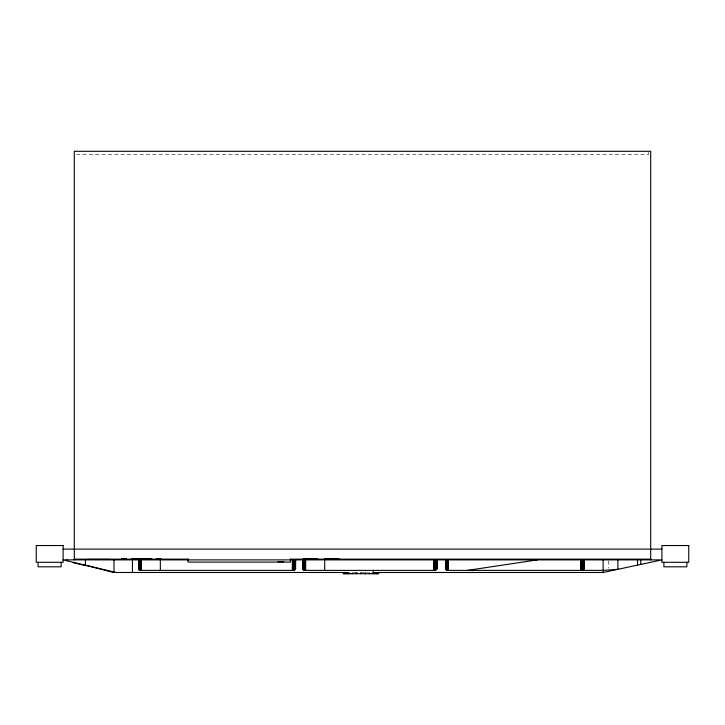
<?xml version="1.0" encoding="UTF-8"?>
<svg xmlns="http://www.w3.org/2000/svg" width="725" height="725" viewBox="0 0 725 725"><rect width="100%" height="100%" fill="white"/><g stroke="black" fill="none" stroke-linecap="round" stroke-linejoin="round"><path stroke-width="0.54" stroke-dasharray="3.62 2.72" d="M353.972 572.487L367.729 572.487M648.567 152.359L648.567 154.507L76.433 154.507L76.433 152.359M608.556 560.914L608.556 568.201"/><path stroke-width="1.09" d="M295.682 568.545L294.703 569.85L292.329 570.394L141.302 570.394L139.327 569.941L138.511 568.853M302.86 568.853L303.684 569.941L305.66 570.394L433.613 570.394L435.988 569.85L436.967 568.545M580.725 559.881L580.725 570.394L583.099 569.85L584.078 568.545M374.571 572.487L603.127 572.487L661.898 559.881L63.102 559.881L116.136 572.487L347.828 572.487M467.335 570.394L537.316 559.881M63.102 549.115L661.898 549.115M121.691 558.649L126.431 558.649M156.373 558.649L160.95 558.649M324.836 558.694L338.811 558.694M131.696 558.875L145.779 558.875M146.178 558.875L151.743 558.875M74.303 559.147L188.672 559.147M290.335 559.147L650.697 559.147M87.254 559.41L109.248 559.41M277.938 561.703L283.72 561.703M445.503 559.881L445.531 569.053L447.932 570.376L603.127 570.394L617.881 569.315L617.881 559.881M343.016 573.711L378.858 573.711M73.107 562.682L85.931 565.727M84.055 564.857L113.453 572.487M686.901 562.301L686.901 566.814L663.864 566.814L663.864 562.301M650.697 559.881L650.697 151.289L74.303 151.289L74.303 559.881M640.755 559.881L640.755 564.412M637.538 559.881L637.538 565.101M603.127 559.881L603.127 572.487M584.078 559.881L584.051 568.79M583.969 559.881L583.897 569.134M583.725 559.881L583.725 569.361M583.634 559.881L583.634 569.469M583.389 559.881L583.389 569.669M583.099 559.881L583.099 569.85M582.936 559.881L582.936 569.932M582.764 559.881L582.764 570.013M582.402 559.881L582.402 570.14M582.012 559.881L582.012 570.249M581.595 559.881L581.595 570.33M581.16 559.881L581.16 570.376M448.295 559.881L448.295 570.394M447.932 559.881L447.932 570.376M447.579 559.881L447.579 570.339M447.225 559.881L447.225 570.276M446.899 559.881L446.899 570.185M446.6 559.881L446.6 570.077M446.319 559.881L446.319 569.941M446.083 559.881L446.083 569.787M445.884 559.881L445.884 569.623M445.721 559.881L445.721 569.442M445.603 559.881L445.657 569.352M436.939 559.881L436.939 568.79M436.849 559.881L436.785 569.134M436.613 559.881L436.613 569.361M436.513 559.881L436.513 569.469M436.269 559.881L436.269 569.669M435.988 559.881L435.988 569.85M435.816 559.881L435.816 569.932M435.653 559.881L435.653 570.013M435.29 559.881L435.29 570.14M434.9 559.881L434.9 570.249M434.483 559.881L434.483 570.33M434.048 559.881L434.048 570.376M433.613 559.881L433.613 570.394M378.287 572.913L378.287 573.711M377.698 572.913L377.698 573.711M376.764 572.913L376.764 573.711M376.221 572.913L376.221 573.711M375.967 572.487L375.967 573.711M374.644 572.913L374.644 573.711M374.037 572.913L374.037 573.711M373.203 571.228L373.203 573.711M372.124 572.913L372.133 573.711M369.614 572.913L369.614 573.711M368.844 572.913L368.844 573.711M365.427 572.913L365.427 573.711M365.028 572.913L365.028 573.711M360.932 572.913L360.932 573.711M356.836 572.913L356.836 573.711M356.437 572.913L356.437 573.711M353.021 572.913L353.021 573.711M352.259 572.913L352.259 573.711M349.74 572.913L349.74 573.711M348.662 572.913L348.662 573.711M347.828 572.913L347.828 573.711M347.221 572.913L347.221 573.711M345.907 572.913L345.907 573.711M345.644 572.913L345.644 573.711M345.1 572.913L345.1 573.711M344.167 572.913L344.167 573.711M343.577 572.913L343.577 573.711M339.083 559.147L324.573 559.147M337.977 558.694L337.977 559.41M325.634 558.694L325.634 559.41M324.836 558.694L324.836 559.41M324.691 559.881L324.691 570.394M317.632 559.147L303.123 559.147M317.378 559.41L317.378 558.694L303.394 558.694L303.385 559.41M316.526 558.694L316.526 559.41M305.66 559.881L305.66 570.394M305.288 559.881L305.288 570.376M304.935 559.881L304.935 570.339M304.591 559.881L304.591 570.276M304.183 558.694L304.183 559.41M304.255 559.881L304.255 570.185M303.956 559.881L303.956 570.077M303.684 559.881L303.684 569.941M303.44 559.881L303.44 569.787M303.24 559.881L303.24 569.623M303.077 569.442L302.959 559.881L302.887 569.053M295.573 569.025L295.573 559.881L295.428 569.252M295.329 559.881L295.238 569.469M294.993 559.881L294.993 569.669M294.703 559.881L294.703 569.85M294.54 559.881L294.54 569.932M294.368 559.881L294.368 570.013M294.006 559.881L294.006 570.14M293.616 559.881L293.616 570.249M293.199 559.881L293.199 570.33M292.764 559.881L292.764 570.376M292.329 559.881L292.329 570.394M290.471 559.147L290.471 562.102L187.974 562.102L187.974 559.147M160.334 559.881L160.334 570.394M141.302 559.881L141.302 570.394M140.94 559.881L140.94 570.376M140.578 559.881L140.578 570.339M140.233 559.881L140.233 570.276M139.907 559.881L139.907 570.185M139.599 559.881L139.599 570.077M139.327 559.881L139.327 569.941M139.082 559.881L139.082 569.787M138.883 559.881L138.883 569.623M138.602 559.881L138.72 569.442M138.529 559.881L138.529 569.053M132.43 559.881L132.43 572.487M113.979 559.881L113.979 571.971M85.414 559.881L85.414 565.183M66.845 559.881L66.845 560.769M61.136 562.301L61.136 566.814L38.099 566.814L38.099 562.301M63.102 545.535L36.25 545.535L36.25 562.301L63.102 562.301L63.102 545.535M688.75 545.535L661.898 545.535L661.898 562.301L688.75 562.301L688.75 545.535"/></g></svg>
